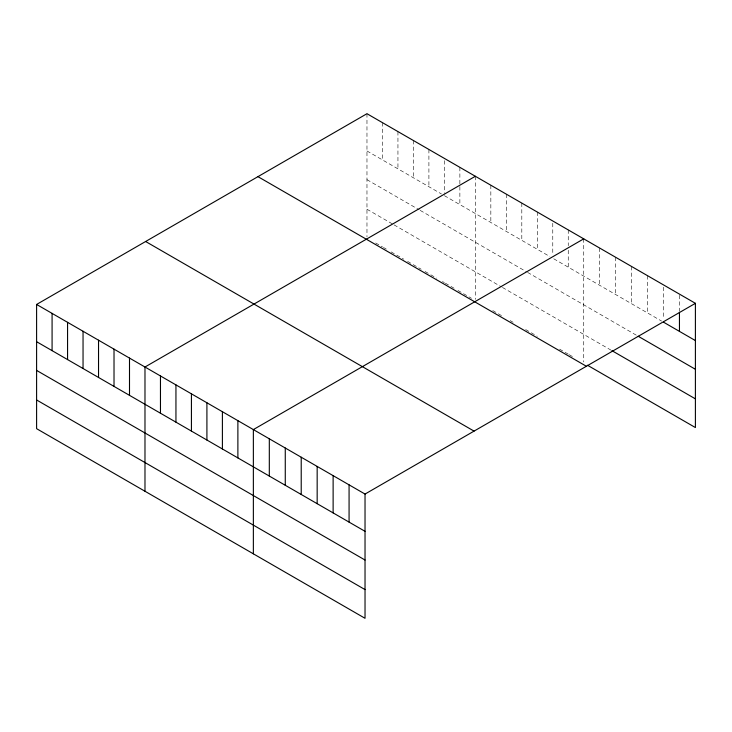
<?xml version="1.0" encoding="UTF-8"?>
<svg xmlns="http://www.w3.org/2000/svg" width="732" height="732" viewBox="0 0 732 732"><rect width="100%" height="100%" fill="white"/><g stroke="black" fill="none" stroke-linecap="round" stroke-linejoin="round"><path stroke-width="0.55" stroke-dasharray="3.66 2.75" d="M366.97 150.966L441.488 193.989M444.388 195.664L549.869 256.557M553.74 258.789L661.618 321.083M366.97 179.669L419.226 209.837M420.195 210.395L526.637 271.856M527.607 272.414L637.224 335.695M366.97 209.242L393.102 224.321M394.072 224.88L501.484 286.898M502.454 287.456L610.946 350.097M375.681 242.969L382.461 246.876M383.422 247.434L386.331 249.118M391.163 251.909L403.744 259.174M407.614 261.406L421.165 269.23M425.036 271.462L428.906 273.695M430.837 274.811L436.647 278.169M442.457 281.518L444.388 282.634M445.358 283.192L454.069 288.225M457.939 290.458L471.481 298.281M492.773 310.569L501.484 315.602M510.195 320.625L513.095 322.3M525.677 329.565L537.288 336.272M559.541 349.118L568.252 354.151M569.221 354.709L573.092 356.942M679.452 295.243L679.452 311.045M663.494 287.164L663.494 318.777M647.546 275.69L647.546 312.948M631.588 266.485L631.588 303.743M615.639 257.271L615.639 294.529M599.691 248.066L599.691 285.324M583.733 238.852L583.733 361.983M568.252 229.912L568.252 245.723M568.252 250.234L568.252 267.171M552.77 223.233L552.77 254.846M537.288 212.033L537.288 249.292M521.806 203.093L521.806 240.361M506.324 194.154L506.324 231.422M490.833 185.214L490.833 222.482M475.352 176.275L475.352 299.406M459.87 167.335L459.87 204.603M444.388 160.656L444.388 193.404M428.906 149.465L428.906 186.724M413.424 140.526L413.424 177.785M397.943 131.586L397.943 168.845M382.461 122.647L382.461 159.905M366.97 113.707L366.97 236.839"/><path stroke-width="1.1" d="M36.6 304.448L365.03 494.063L365.03 618.293L36.6 428.678L36.6 304.448L366.97 113.707L695.4 303.322L695.4 427.552L587.485 365.25M475.352 176.275L144.982 367.016L144.982 491.254M583.733 238.852L253.363 429.593L253.363 553.822M365.03 494.063L695.4 303.322M663.494 322.162L695.4 340.581M638.158 336.235L695.4 369.285M611.888 350.637L695.4 398.858M257.948 176.65L586.378 366.265M145.622 241.505L474.052 431.121M36.6 341.707L365.03 531.322M36.6 370.41L365.03 560.026M36.6 399.974L365.03 589.589M679.452 312.18L679.452 331.376M349.072 484.849L349.072 522.108M333.124 475.644L333.124 512.903M317.166 466.43L317.166 503.689M301.218 457.216L301.218 494.484M285.27 448.011L285.27 485.27M269.312 438.797L269.312 476.065M237.882 420.653L237.882 457.912M222.4 411.713L222.4 448.972M206.909 402.774L206.909 440.033M191.427 393.834L191.427 431.093M175.945 384.895L175.945 422.154M160.464 375.955L160.464 413.214M129.5 358.076L129.5 395.344M114.018 349.137L114.018 386.405M98.536 340.197L98.536 377.465M83.045 331.257L83.045 368.525M67.564 322.327L67.564 359.586M52.082 313.387L52.082 350.646"/></g></svg>
